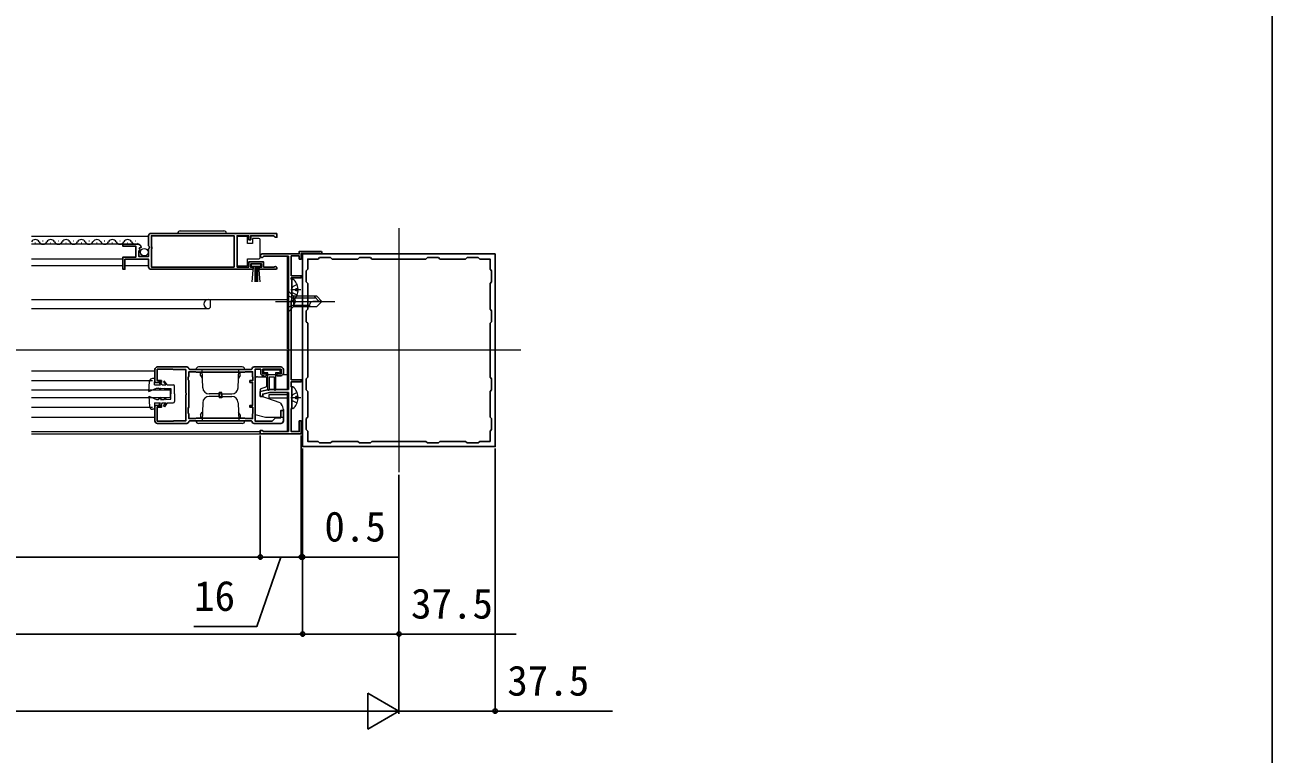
# Model space of a CAD drawing. Units: millimetres, scale not verified. Extents: x -700 to 700, y -1044 to 1037.
# Drawn here: x 214.4 to 700, y -639.8 to -355.9 of the extents above; entities that cross this region are included whole.
import ezdxf
from ezdxf.enums import TextEntityAlignment as Align

# ---------------------------------------------------------------- set-up
doc = ezdxf.new("R2010")
doc.units = ezdxf.units.MM
doc.header["$LTSCALE"] = 6
for name, color, linetype in [('0-2_YKK_11', 7, 'Continuous'), ('0-7_YKK_D', 6, 'Continuous'), ('0-8_YKK_ZWAK', 7, 'Continuous')]:
    doc.layers.add(name, color=color, linetype=linetype)
doc.layers.add('0-4_YKK_12', color=2, linetype='Continuous', lineweight=18)
doc.layers.add('0-5_YKK_13', color=4, linetype='Continuous', lineweight=18)
doc.styles.add('ＭＳ ゴシック', font='')
doc.styles.get('ＭＳ ゴシック').set_extended_font_data('MS Gothic')

msp = doc.modelspace()

# ---------------------------------------------------------------- linework, layer by layer
at = {"layer": '0-2_YKK_11'}
for p, q in [((312.475, -437.062), (263.475, -437.062)), ((265.976, -489.062), (277.376, -489.062)), ((278.176, -489.862), (278.376, -490.062)), ((303.576, -489.062), (313.976, -489.062)), ((314.976, -490.062), (314.976, -491.462)), ((280.86, -509.112), (281.026, -509.062)), ((277.376, -511.062), (265.976, -511.062)), ((313.976, -511.062), (303.576, -511.062))]:
    msp.add_line(p, q, dxfattribs=at)
for points in [[(311.571, -450.092), (311.378, -450.162), (307.276, -450.162), (307.276, -448.162), (301.476, -448.162), (301.476, -450.162), (296.978, -450.162), (296.978, -437.962), (301.476, -437.962), (301.476, -439.562), (302.276, -439.562), (302.276, -437.962), (311.175, -437.962), (311.475, -438.262), (311.775, -438.562), (312.475, -438.562), (312.475, -437.062)], [(258.38, -441.262), (252.475, -441.262), (252.475, -442.062), (257.575, -442.062), (257.575, -446.262), (252.475, -446.262), (252.475, -451.062), (253.275, -451.062), (253.275, -447.162), (262.475, -447.162), (262.475, -450.062)], [(262.475, -438.062), (262.475, -441.894), (262.929, -442.434), (262.775, -442.762), (262.475, -443.062), (262.475, -446.062), (258.676, -446.062), (258.676, -443.862), (259.293, -443.862), (259.4, -443.604), (258.834, -443.038), (259.105, -442.57), (259.424, -442.655), (259.675, -442.444)], [(329.144, -444.936), (328.946, -444.861), (321.975, -444.861), (321.975, -447.061), (321.175, -447.061), (321.175, -445.861), (318.075, -445.861), (318.075, -453.561), (321.975, -453.561), (321.975, -454.361), (318.075, -454.361), (318.075, -454.861), (318.275, -455.061), (318.275, -463.061), (318.075, -463.261), (318.075, -494.061), (321.975, -494.061), (321.975, -494.861), (318.075, -494.861), (318.075, -496.861), (318.275, -497.061), (318.275, -505.061), (318.075, -505.261), (318.075, -514.261), (321.175, -514.261), (321.175, -510.061), (321.975, -510.061), (321.975, -515.061), (305.975, -515.061), (305.975, -513.761), (306.775, -513.761), (306.975, -513.961), (307.175, -514.161), (316.975, -514.161), (316.975, -499.061), (309.61, -499.061), (306.975, -499.663), (306.975, -500.561), (305.975, -500.561), (305.975, -498.661)], [(306.675, -445.061), (321.175, -445.061), (321.175, -444.061), (329.475, -444.061)], [(316.975, -497.861), (316.975, -445.961), (307.541, -445.961), (307.281, -446.111)], [(370.475, -447.061), (349.475, -447.061), (348.875, -446.461), (344.575, -446.461), (343.975, -447.061), (333.975, -447.061), (333.375, -446.461), (329.075, -446.461), (328.475, -447.061), (324.475, -447.061), (324.475, -451.061), (323.875, -451.661), (323.875, -455.961), (324.475, -456.561), (324.475, -466.561), (323.875, -467.161), (323.875, -471.461), (324.475, -472.061), (324.475, -493.061), (323.875, -493.661), (323.875, -497.961), (324.475, -498.561), (324.475, -508.561), (323.875, -509.161), (323.875, -513.461), (324.475, -514.061), (324.475, -518.061), (328.475, -518.061), (329.075, -518.661), (333.375, -518.661), (333.975, -518.061), (343.975, -518.061), (344.575, -518.661), (348.875, -518.661), (349.475, -518.061), (370.475, -518.061), (371.075, -518.661), (375.375, -518.661), (375.975, -518.061), (385.975, -518.061)], [(385.975, -518.061), (386.575, -518.661), (390.875, -518.661), (391.475, -518.061), (395.475, -518.061), (395.475, -514.061), (396.075, -513.461), (396.075, -509.161), (395.475, -508.561), (395.475, -498.561), (396.075, -497.961), (396.075, -493.661), (395.475, -493.061), (395.475, -472.061), (396.075, -471.461), (396.075, -467.161), (395.475, -466.561), (395.475, -456.561), (396.075, -455.961), (396.075, -451.661), (395.475, -451.061), (395.475, -447.061), (391.475, -447.061), (390.875, -446.461), (386.575, -446.461), (385.975, -447.061), (375.975, -447.061), (375.375, -446.461), (371.075, -446.461), (370.475, -447.061)], [(263.475, -451.062), (303.176, -451.062), (303.176, -450.262), (302.276, -450.262), (302.276, -448.962), (306.476, -448.962), (306.476, -450.262), (305.576, -450.262), (305.576, -451.062), (311.925, -451.062)], [(264.976, -510.062), (264.976, -504.062), (267.476, -504.062), (267.476, -504.762), (265.876, -504.762), (265.876, -510.162), (271.945, -510.162), (272.11, -510.112), (272.276, -510.062), (276.976, -510.062), (276.976, -500.02), (277.096, -499.837), (277.096, -499.287), (276.976, -499.104), (276.976, -490.062), (272.276, -490.062), (272.11, -490.012), (271.945, -489.962), (265.876, -489.962), (265.876, -494.362), (267.476, -494.362), (267.476, -495.062), (264.976, -495.062), (264.976, -490.062)], [(278.376, -490.062), (302.576, -490.062), (302.776, -489.862)], [(306.176, -491.462), (306.176, -489.962), (303.976, -489.962), (303.976, -510.162), (310.676, -510.162), (311.976, -508.862), (313.976, -508.862), (313.976, -506.062), (314.976, -506.062), (314.976, -510.062)], [(313.976, -492.462), (312.476, -492.462), (312.476, -491.762), (314.076, -491.762), (314.076, -489.962), (306.976, -489.962), (306.976, -491.762), (308.476, -491.762), (308.476, -492.162), (308.3, -492.435), (308.15, -492.585), (307.876, -492.762), (307.776, -492.762), (307.516, -492.612), (307.257, -492.462), (307.176, -492.462)], [(281.026, -509.062), (299.926, -509.062), (300.092, -509.112), (300.258, -509.162), (302.976, -509.162), (302.976, -507.462), (303.026, -507.296), (303.076, -507.13), (303.076, -504.762), (301.976, -504.762), (301.976, -504.062), (302.976, -504.062), (302.976, -495.062), (301.976, -495.062), (301.976, -494.362), (303.076, -494.362), (303.076, -492.994), (303.026, -492.828), (302.976, -492.662), (302.976, -490.962), (300.258, -490.962), (300.092, -491.012), (299.926, -491.062), (281.026, -491.062), (280.86, -491.012), (280.695, -490.962), (278.176, -490.962), (278.176, -492.662), (278.026, -492.922), (277.876, -493.182), (277.876, -494.062), (278.176, -494.362), (278.176, -504.762), (277.876, -505.062), (277.876, -506.942), (278.026, -507.202), (278.176, -507.462), (278.176, -509.162), (280.695, -509.162), (280.86, -509.112)], [(305.975, -498.661), (309.475, -497.861), (316.975, -497.861)], [(302.776, -510.262), (302.576, -510.062), (278.376, -510.062), (278.176, -510.262)]]:
    msp.add_lwpolyline(points, dxfattribs=at)
for points in [[(295.778, -450.162), (263.576, -450.162), (263.576, -443.162), (263.776, -442.962), (263.776, -442.362), (263.576, -442.162), (263.576, -437.962), (295.778, -437.962)], [(397.475, -445.061), (322.475, -445.061), (322.475, -520.061), (397.475, -520.061)]]:
    msp.add_lwpolyline(points, close=True, dxfattribs=at)
for centre, radius, start, end in [((263.475, -438.062), 1, 90.00001, 179.99999), ((258.38, -442.562), 1.3, 5.21588, 89.99999), ((306.675, -445.761), 0.7, 90.00001, 330), ((329.475, -444.561), 0.5, 228.59037, 90), ((263.476, -450.062), 1, 179.99998, 269.99996), ((311.925, -450.512), 0.55, 270.00003, 130.11942), ((265.976, -490.062), 1, 90.00001, 179.99999), ((277.376, -489.862), 0.8, 0.00001, 89.99999), ((303.576, -489.862), 0.8, 90.00001, 179.99999), ((313.976, -490.062), 1, 0.00001, 89.99999), ((307.176, -491.462), 1, 180.00001, 269.99999), ((313.976, -491.462), 1, 270.00001, 359.99999), ((265.976, -510.062), 1, 180.00001, 269.99999), ((277.376, -510.262), 0.8, 270.00001, 359.99999), ((303.576, -510.262), 0.8, 180.00001, 269.99999), ((313.976, -510.062), 1, 270.00001, 359.99999)]:
    msp.add_arc(centre, radius, start, end, dxfattribs=at)
at = {"layer": '0-4_YKK_12'}
for p, q in [((359.975, -435.061), (359.975, -530.061)), ((262.476, -438.262), (216.851, -438.262)), ((258.38, -441.262), (216.851, -441.262)), ((316.475, -445.961), (316.475, -482.061)), ((252.475, -447.162), (216.851, -447.162)), ((252.475, -449.762), (216.851, -449.762)), ((262.476, -449.762), (253.275, -449.762)), ((216.851, -462.861), (316.475, -462.861)), ((286.475, -465.961), (286.263, -466.173)), ((286.475, -462.861), (286.475, -465.961)), ((216.851, -466.261), (286.051, -466.261)), ((407.475, -482.561), (-125.025, -482.561)), ((316.475, -482.761), (316.475, -497.861)), ((216.851, -490.562), (264.976, -490.562)), ((216.851, -494.362), (264.032, -494.362)), ((314.932, -492.057), (316.475, -492.057)), ((270.98, -498.062), (216.852, -498.062)), ((270.98, -501.062), (270.98, -498.062)), ((309.475, -499.761), (316.475, -499.761)), ((309.475, -501.061), (309.475, -499.761)), ((316.475, -499.061), (316.475, -514.161)), ((216.851, -504.762), (264.049, -504.762)), ((270.98, -501.062), (216.852, -501.062)), ((309.475, -501.061), (316.475, -501.061)), ((216.851, -508.562), (264.976, -508.562)), ((216.851, -514.161), (305.975, -514.161)), ((216.851, -515.061), (316.475, -515.061))]:
    msp.add_line(p, q, dxfattribs=at)
for centre, radius, start, end in [((285.675, -464.561), 1.7, 90, 270), ((286.051, -465.961), 0.3, 270, 315)]:
    msp.add_arc(centre, radius, start, end, dxfattribs=at)
at = {"layer": '0-5_YKK_13'}
for p, q in [((273.825, -437.062), (292.826, -437.062)), ((274.825, -436.062), (291.826, -436.062)), ((218.251, -440.762), (218.451, -440.762)), ((221.251, -440.002), (221.451, -440.002)), ((224.251, -440.762), (224.451, -440.762)), ((227.251, -440.002), (227.451, -440.002)), ((230.251, -440.762), (230.451, -440.762)), ((233.251, -440.002), (233.451, -440.002)), ((236.251, -440.762), (236.451, -440.762)), ((239.251, -440.002), (239.451, -440.002)), ((242.251, -440.762), (242.451, -440.762)), ((245.251, -440.002), (245.451, -440.002)), ((248.251, -440.762), (248.451, -440.762)), ((251.251, -440.002), (251.451, -440.002)), ((254.251, -440.762), (254.451, -440.762)), ((257.251, -440.002), (257.451, -440.002)), ((302.978, -441.012), (300.978, -441.012)), ((302.978, -439.012), (302.978, -441.012)), ((305.478, -439.012), (302.978, -439.012)), ((305.978, -446.512), (305.978, -446.012)), ((300.978, -447.012), (305.478, -447.012)), ((302.84, -455.939), (303.376, -449.812)), ((303.876, -449.812), (303.876, -455.962)), ((304.376, -449.812), (304.376, -455.962)), ((304.876, -449.812), (304.876, -455.962)), ((305.912, -455.939), (305.376, -449.812)), ((318.275, -463.037), (318.275, -455.085)), ((316.975, -459.561), (316.975, -467.561)), ((321.775, -459.061), (317.875, -459.061)), ((318.487, -457.916), (318.275, -458.314)), ((320.352, -456.986), (318.487, -457.916)), ((320.758, -458.636), (319.875, -458.636)), ((311.975, -463.561), (334.975, -463.561)), ((316.975, -467.561), (318.975, -465.561)), ((327.975, -461.561), (318.975, -461.561)), ((318.975, -462.161), (327.575, -462.161)), ((318.975, -464.961), (325.175, -464.961)), ((325.175, -464.894), (325.175, -465.561)), ((329.975, -463.561), (326.508, -463.561)), ((326.975, -461.561), (328.975, -463.561)), ((327.975, -461.561), (329.975, -463.561)), ((327.975, -465.561), (329.975, -463.561)), ((299.976, -490.062), (280.976, -490.062)), ((298.976, -489.062), (281.976, -489.062)), ((283.595, -497.149), (283.348, -490.062)), ((297.357, -497.149), (297.605, -490.062)), ((313.276, -490.262), (307.676, -490.262)), ((262.576, -498.662), (262.88, -494.671)), ((264.976, -493.562), (264.076, -493.562)), ((264.776, -496.062), (264.976, -493.562)), ((282.776, -492.36), (282.776, -491.362)), ((283.358, -491.362), (282.776, -491.362)), ((282.776, -492.36), (283.426, -493.486)), ((298.176, -492.36), (297.526, -493.486)), ((297.594, -491.362), (298.176, -491.362)), ((298.176, -492.36), (298.176, -491.362)), ((303.976, -507.69), (303.976, -493.862)), ((304.976, -492.862), (308.476, -492.862)), ((307.276, -490.662), (307.276, -490.962)), ((308.976, -491.362), (307.676, -491.362)), ((308.476, -492.862), (308.476, -496.852)), ((308.976, -497.89), (308.976, -491.362)), ((308.976, -492.062), (311.976, -492.062)), ((311.476, -493.062), (309.476, -493.062)), ((309.476, -493.062), (309.476, -497.912)), ((311.476, -497.928), (311.476, -493.062)), ((313.276, -491.362), (311.976, -491.362)), ((311.976, -491.362), (311.976, -497.912)), ((313.676, -490.962), (313.676, -490.662)), ((262.576, -498.662), (265.576, -497.362)), ((264.776, -496.062), (267.174, -496.062)), ((265.576, -497.362), (266.376, -497.377)), ((267.376, -498.162), (266.376, -497.377)), ((267.376, -498.162), (267.076, -497.389)), ((267.076, -497.389), (268.576, -497.416)), ((267.776, -496.062), (269.163, -496.062)), ((269.276, -497.862), (268.576, -497.416)), ((269.778, -496.062), (272.076, -496.062)), ((271.176, -497.462), (271.176, -499.562)), ((271.176, -501.662), (271.176, -499.562)), ((272.576, -499.562), (272.576, -496.562)), ((272.576, -499.562), (272.576, -502.562)), ((290.476, -499.562), (286.094, -499.562)), ((290.976, -499.062), (289.976, -499.062)), ((289.976, -500.562), (289.976, -499.062)), ((289.976, -499.562), (289.976, -501.062)), ((290.476, -499.562), (294.859, -499.562)), ((290.976, -500.562), (290.976, -499.062)), ((290.976, -499.562), (290.976, -501.062)), ((318.275, -505.037), (318.275, -497.085)), ((318.487, -499.916), (318.275, -500.314)), ((320.352, -498.986), (318.487, -499.916)), ((262.576, -500.462), (265.576, -501.762)), ((262.576, -500.462), (262.88, -504.453)), ((264.776, -503.062), (264.976, -505.562)), ((264.776, -503.062), (267.174, -503.062)), ((265.576, -501.762), (266.376, -501.748)), ((267.376, -500.962), (266.376, -501.748)), ((267.376, -500.962), (267.076, -501.735)), ((267.076, -501.735), (268.576, -501.709)), ((267.776, -503.062), (269.163, -503.062)), ((269.276, -501.262), (268.576, -501.709)), ((269.778, -503.062), (268.678, -504.562)), ((269.778, -503.062), (272.076, -503.062)), ((283.595, -502.975), (283.348, -510.062)), ((290.476, -500.562), (286.094, -500.562)), ((290.976, -501.062), (289.976, -501.062)), ((290.476, -500.562), (294.859, -500.562)), ((297.357, -502.975), (297.605, -510.062)), ((313.776, -503.101), (305.976, -500.262)), ((313.776, -503.101), (314.274, -503.695)), ((321.775, -501.061), (317.875, -501.061)), ((320.758, -500.636), (319.875, -500.636)), ((264.976, -505.562), (264.076, -505.562)), ((282.776, -507.764), (283.426, -506.638)), ((282.776, -507.764), (282.776, -508.762)), ((283.358, -508.762), (282.776, -508.762)), ((298.176, -507.764), (297.526, -506.638)), ((297.594, -508.762), (298.176, -508.762)), ((298.176, -507.764), (298.176, -508.762)), ((314.976, -505.623), (314.976, -508.762)), ((299.976, -510.062), (280.976, -510.062)), ((298.976, -511.062), (281.976, -511.062))]:
    msp.add_line(p, q, dxfattribs=at)
for points in [[(300.978, -441.012), (300.978, -438.312), (296.978, -438.312), (296.978, -449.712)], [(305.978, -446.012), (305.978, -440.012), (305.978, -439.512)], [(296.978, -449.712), (300.978, -449.712), (300.978, -447.012)], [(316.975, -459.561), (318.975, -461.561), (318.975, -465.561)], [(316.975, -461.361), (319.128, -462.411), (319.739, -463.561)], [(320.352, -461.136), (318.487, -460.206), (318.275, -459.808)], [(320.758, -459.486), (319.875, -459.486), (319.875, -458.636)], [(316.975, -465.761), (319.128, -464.711), (319.739, -463.561)], [(318.975, -461.561), (318.975, -465.561), (327.975, -465.561)], [(267.776, -496.062), (266.698, -494.412), (266.276, -494.688), (267.174, -496.062)], [(269.778, -496.062), (268.678, -494.562), (268.278, -494.855), (269.163, -496.062)], [(269.276, -497.862), (269.076, -497.425), (271.176, -497.462)], [(308.476, -496.852), (305.976, -497.762), (305.976, -500.262)], [(267.776, -503.062), (266.698, -504.712), (266.276, -504.437), (267.174, -503.062)], [(268.678, -504.562), (268.278, -504.269), (269.163, -503.062)], [(269.276, -501.262), (269.076, -501.7), (271.176, -501.662)], [(320.352, -503.136), (318.487, -502.206), (318.275, -501.808)], [(320.758, -501.486), (319.875, -501.486), (319.875, -500.636)], [(314.976, -508.762), (307.976, -508.762), (303.976, -507.69)]]:
    msp.add_lwpolyline(points, dxfattribs=at)
msp.add_lwpolyline([(302.476, -449.812), (306.275, -449.812), (306.275, -448.962), (302.476, -448.962)], close=True, dxfattribs=at)
msp.add_circle((260.826, -444.412), 1.45, dxfattribs=at)
for centre, radius, start, end in [((274.825, -437.062), 1, 90, 180), ((291.826, -437.062), 1, 0, 90), ((218.351, -441.221), 1.718, 29.19937, 150.80063), ((221.351, -439.544), 1.718, 209.19064, 330.80936), ((224.351, -441.221), 1.718, 29.19937, 150.80063), ((227.351, -439.544), 1.718, 209.19064, 330.80936), ((230.351, -441.221), 1.718, 29.19937, 150.80063), ((233.351, -439.544), 1.718, 209.19064, 330.80936), ((236.351, -441.221), 1.718, 29.19937, 150.80063), ((239.351, -439.544), 1.718, 209.19064, 330.80936), ((242.351, -441.221), 1.718, 29.19937, 150.80063), ((245.351, -439.544), 1.718, 209.19064, 330.80936), ((248.351, -441.221), 1.718, 29.19937, 150.80063), ((251.351, -439.544), 1.718, 209.19064, 330.80936), ((254.351, -441.221), 1.718, 29.19937, 150.80063), ((257.351, -439.544), 1.718, 209.19064, 306.80916), ((305.478, -439.512), 0.5, 0.00001, 90), ((305.478, -446.512), 0.5, 270, 359.99995), ((318.549, -455.085), 0.274, 52.28591, 180), ((315.475, -459.061), 5.3, 4.59941, 52.28591), ((315.475, -459.061), 5.3, 307.71409, 355.40059), ((318.549, -463.037), 0.274, 180, 307.71409), ((326.508, -464.894), 1.333, 90, 180), ((281.976, -490.062), 1, 90, 180), ((298.976, -490.062), 1, 0, 90), ((307.676, -490.662), 0.4, 90, 180), ((313.276, -490.662), 0.4, 359.99782, 90), ((264.076, -494.762), 1.2, 89.99964, 175.65153), ((304.976, -493.862), 1, 90, 180), ((307.676, -490.962), 0.4, 180, 270), ((313.276, -490.962), 0.4, 270, 359.99782), ((272.076, -496.562), 0.5, 359.99964, 89.99964), ((286.094, -497.062), 2.5, 182, 270), ((294.859, -497.062), 2.5, 270, 358), ((309.226, -497.912), 0.251, 180.0035, 0), ((311.726, -497.912), 0.25, 180.0035, 0), ((318.549, -497.085), 0.274, 52.28591, 180), ((315.475, -501.061), 5.3, 4.59941, 52.28591), ((264.076, -504.362), 1.2, 184.34776, 269.99964), ((272.076, -502.562), 0.5, 269.99964, 359.99964), ((286.094, -503.062), 2.5, 90, 178), ((294.859, -503.062), 2.5, 2, 90), ((311.976, -505.623), 3, 0, 40), ((318.549, -505.037), 0.274, 180, 307.71409), ((315.475, -501.061), 5.3, 307.71409, 355.40059), ((281.976, -510.062), 1, 180, 270), ((298.976, -510.062), 1, 270, 0)]:
    msp.add_arc(centre, radius, start, end, dxfattribs=at)
at = {"layer": '0-7_YKK_D'}
for p, q in [((305.975, -515.761), (305.975, -564.061)), ((305.975, -515.761), (305.975, -564.061)), ((321.975, -515.761), (321.975, -564.061)), ((321.975, -515.761), (321.975, -564.061)), ((322.475, -520.761), (322.475, -594.061)), ((322.475, -520.761), (322.475, -564.061)), ((322.475, -520.761), (322.475, -594.061)), ((397.475, -520.761), (397.475, -624.061)), ((359.975, -531.061), (359.975, -624.061)), ((359.975, -531.061), (359.975, -594.061)), ((359.975, -531.061), (359.975, -624.061)), ((-23.525, -563.061), (305.975, -563.061)), ((321.975, -563.061), (305.975, -563.061)), ((321.975, -563.061), (318.575, -563.061)), ((321.975, -563.061), (322.475, -563.061)), ((322.475, -563.061), (360.275, -563.061)), ((322.475, -593.061), (-40.025, -593.061)), ((359.975, -623.061), (347.851, -616.061)), ((347.851, -616.061), (347.851, -630.061)), ((-63.525, -623.061), (345.975, -623.061)), ((359.975, -623.061), (335.726, -623.061)), ((359.975, -623.061), (347.851, -630.061))]:
    msp.add_line(p, q, dxfattribs=at)
for points in [[(313.975, -563.061), (304.711, -590.061), (280.165, -590.061)], [(322.475, -593.061), (359.975, -593.061), (405.648, -593.061)], [(359.975, -623.061), (397.475, -623.061), (443.148, -623.061)]]:
    msp.add_lwpolyline(points, dxfattribs=at)
for centre in [(305.975, -563.061), (305.975, -563.061), (321.975, -563.061), (321.975, -563.061), (322.475, -563.061), (322.475, -593.061), (322.475, -593.061), (359.975, -593.061), (397.475, -623.061)]:
    msp.add_circle(centre, 0.85, dxfattribs=at)
at = {"layer": '0-8_YKK_ZWAK'}
msp.add_lwpolyline([(-700, -1043.7), (700, -1043.7), (700, 996.3)], dxfattribs=at)

# ---------------------------------------------------------------- texts
at = {"layer": '0-7_YKK_D', "style": 'ＭＳ ゴシック'}
for s, p in [('0.5', (330.957, -560.561)), ('16', (280.211, -587.561)), ('37.5', (364.693, -590.561)), ('37.5', (402.193, -620.561))]:
    msp.add_text(s, height=11.73, dxfattribs=at).set_placement(p, align=Align.BOTTOM_LEFT)

doc.saveas('drawing.dxf')
